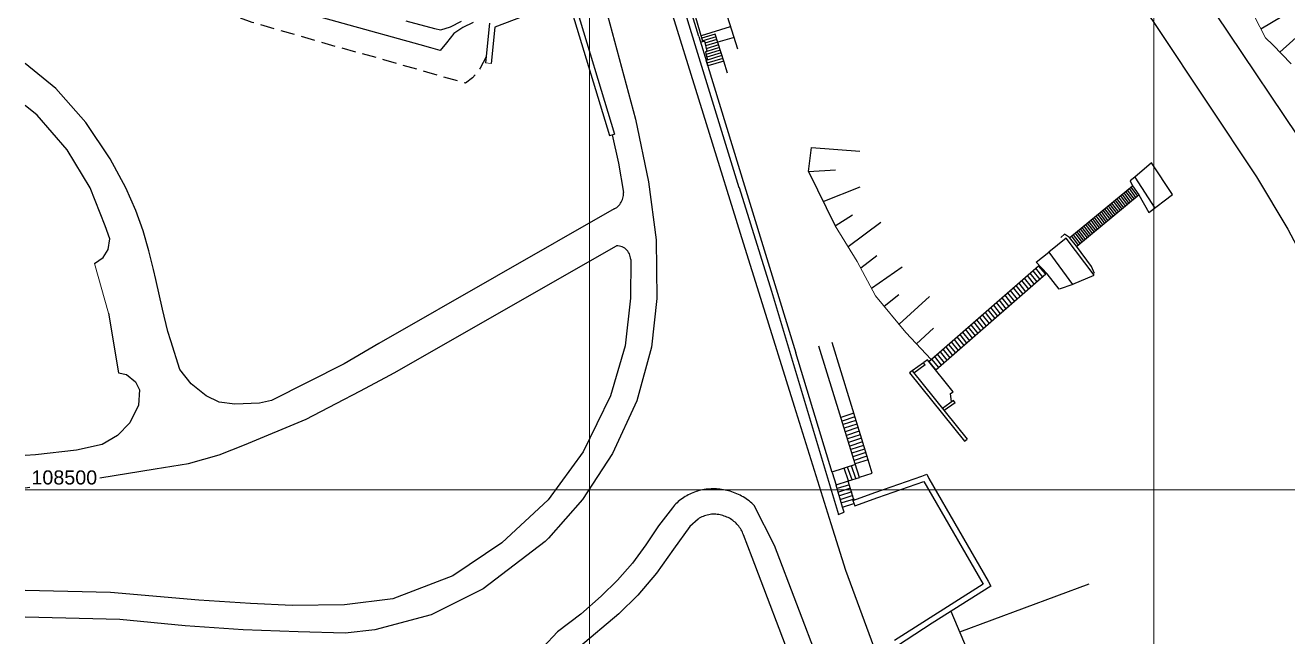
# Model space of a CAD drawing. Extents: x 61466 to 63015, y 108404 to 110397.
# Drawn here: x 62300 to 62411.9, y 109042.1 to 109096.2 of the extents above; entities that cross this region are included whole.
import ezdxf

# ---------------------------------------------------------------- set-up
doc = ezdxf.new("R2010")
doc.units = 0
doc.header["$LTSCALE"] = 1.000015
doc.header["$MEASUREMENT"] = 0
doc.linetypes.add('TRATTEGGIATA2', pattern=[0.375, 0.25, -0.125])
for name, color, linetype in [('Bâti', 7, 'Continuous'), ('coordinate', 2, 'Continuous'), ('curve livello 1m', 2, 'Continuous'), ('LIN025CO', 7, 'Continuous'), ('pendenze', 2, 'Continuous'), ('Per+Mod Surf', 7, 'Continuous'), ('SCALE', 2, 'Continuous'), ('Strade', 7, 'Continuous'), ('TalusHautBas', 7, 'Continuous'), ('VOIRIE', 7, 'Continuous')]:
    doc.layers.add(name, color=color, linetype=linetype)
doc.layers.add('no_plot', color=5, linetype='Continuous', plot=False)
doc.styles.add('ARIAL', font='arial.ttf')

msp = doc.modelspace()

# ---------------------------------------------------------------- linework, layer by layer
at = {"layer": 'Bâti', "linetype": 'Continuous'}
for p, q in [((62357.124, 109101.722), (62359.332, 109094.496)), ((62347.939, 109098.996), (62351.754, 109086.436)), ((62359.677, 109095.222), (62358.538, 109098.927)), ((62348.576, 109098.591), (62352.217, 109086.582)), ((62360.042, 109094.773), (62359.344, 109097.117)), ((62359.332, 109094.496), (62363.231, 109081.846)), ((62359.677, 109095.222), (62360.481, 109092.607)), ((62359.838, 109094.735), (62360.181, 109094.798)), ((62360.181, 109094.798), (62360.38, 109093.909)), ((62360.38, 109093.909), (62360.284, 109093.843)), ((62360.284, 109093.843), (62360.457, 109093.164)), ((62360.457, 109093.164), (62360.323, 109093.125)), ((62360.467, 109092.612), (62360.323, 109093.125)), ((62360.475, 109092.592), (62363.721, 109081.996)), ((62351.754, 109086.436), (62352.217, 109086.582)), ((62399.8, 109084.038), (62398.313, 109082.761)), ((62401.648, 109081.221), (62399.8, 109084.038)), ((62398.307, 109082.77), (62397.888, 109082.445)), ((62397.888, 109082.445), (62398.093, 109081.986)), ((62398.313, 109082.761), (62400.071, 109080.022)), ((62363.25, 109081.85), (62366.111, 109072.663)), ((62363.721, 109081.996), (62368.283, 109067.211)), ((62392.537, 109077.407), (62398.093, 109081.986)), ((62398.696, 109081.184), (62393.167, 109076.628)), ((62398.093, 109081.986), (62398.678, 109081.203)), ((62398.678, 109081.203), (62399.562, 109079.638)), ((62399.562, 109079.638), (62401.648, 109081.221)), ((62392.079, 109077.711), (62391.761, 109077.428)), ((62392.522, 109077.425), (62392.079, 109077.711)), ((62392.223, 109077.372), (62390.695, 109076.124)), ((62394.7, 109074.074), (62392.223, 109077.372)), ((62393.153, 109076.647), (62392.522, 109077.425)), ((62394.474, 109074.845), (62393.153, 109076.647)), ((62389.577, 109075.246), (62390.699, 109076.127)), ((62390.695, 109076.124), (62392.8, 109073.264)), ((62380.058, 109066.435), (62389.77, 109074.912)), ((62390.549, 109074.206), (62389.577, 109075.246)), ((62391.613, 109072.845), (62390.549, 109074.206)), ((62394.724, 109074.233), (62394.474, 109074.845)), ((62390.42, 109074.173), (62380.666, 109065.673)), ((62388.519, 109073.821), (62389.132, 109073.051)), ((62392.806, 109073.264), (62391.613, 109072.845)), ((62392.806, 109073.271), (62394.7, 109074.074)), ((62366.111, 109072.663), (62372.051, 109052.898)), ((62373.54, 109057.369), (62370.306, 109067.806)), ((62371.454, 109068.162), (62374.668, 109057.743)), ((62371.479, 109056.616), (62368.283, 109067.211)), ((62379.936, 109066.588), (62379.616, 109066.342)), ((62382.206, 109063.739), (62379.936, 109066.588)), ((62380.058, 109066.435), (62380.666, 109065.673)), ((62378.586, 109065.611), (62378.35, 109065.425)), ((62378.35, 109065.425), (62383.229, 109059.371)), ((62378.584, 109065.613), (62383.463, 109059.559)), ((62379.595, 109066.332), (62378.588, 109065.607)), ((62379.735, 109066.137), (62378.728, 109065.412)), ((62379.742, 109066.137), (62379.595, 109066.332)), ((62381.97, 109063.593), (62382.206, 109063.739)), ((62382.075, 109062.862), (62381.97, 109063.593)), ((62382.248, 109062.984), (62381.264, 109062.287)), ((62382.392, 109062.78), (62381.421, 109062.092)), ((62382.392, 109062.78), (62382.248, 109062.984)), ((62383.229, 109059.371), (62383.463, 109059.559)), ((62375.043, 109056.559), (62374.672, 109057.741)), ((62373.551, 109057.314), (62371.469, 109056.622)), ((62371.479, 109056.616), (62371.833, 109055.48)), ((62373.915, 109056.186), (62375.043, 109056.559)), ((62375.362, 109054.859), (62379.452, 109056.285)), ((62379.452, 109056.285), (62379.892, 109056.469)), ((62379.892, 109056.469), (62380.057, 109056.064)), ((62372.412, 109053.547), (62371.833, 109055.48)), ((62372.929, 109055.863), (62373.919, 109056.173)), ((62375.528, 109054.384), (62379.618, 109055.81)), ((62379.618, 109055.81), (62384.868, 109046.716)), ((62380.057, 109056.064), (62385.307, 109046.97)), ((62373.321, 109054.135), (62375.355, 109054.866)), ((62373.321, 109054.135), (62373.494, 109053.653)), ((62373.494, 109053.653), (62375.528, 109054.384)), ((62372.038, 109052.875), (62372.552, 109053.088)), ((62372.552, 109053.088), (62372.412, 109053.547)), ((62372.532, 109053.097), (62372.552, 109053.088)), ((62372.051, 109052.898), (62372.038, 109052.875)), ((62384.868, 109046.716), (62377.004, 109041.74)), ((62385.548, 109046.553), (62380.34, 109043.257)), ((62385.307, 109046.97), (62385.548, 109046.553))]:
    msp.add_line(p, q, dxfattribs=at)
at = {"layer": 'coordinate', "linetype": 'Continuous', "lineweight": 0}
for p, q in [((62350, 109333.555), (62350, 108959.046)), ((62400, 109181.127), (62400, 108959.046)), ((62300, 109055.071), (62477.656, 109055.071))]:
    msp.add_line(p, q, dxfattribs=at)
at = {"layer": 'curve livello 1m', "color": 152, "linetype": 'TRATTEGGIATA2', "ltscale": 5, "flags": 128}
msp.add_lwpolyline([(62340.844, 109093.415), (62340.313, 109092.407), (62339.628, 109091.543), (62338.995, 109091.082), (62338.995, 109091.082), (62335.568, 109092.065), (62331.784, 109093.151), (62327.507, 109094.328), (62320.1, 109096.47), (62316.691, 109097.679), (62312.609, 109099.127), (62312.504, 109099.169), (62300, 109103.124)], dxfattribs=at)
at = {"layer": 'LIN025CO', "linetype": 'Continuous', "lineweight": 0}
for p, q in [((62408.36, 109098.085), (62409.878, 109095.097)), ((62340.791, 109092.888), (62341.274, 109092.839)), ((62307.374, 109070.704), (62306.149, 109075.117))]:
    msp.add_line(p, q, dxfattribs=at)
at = {"layer": 'LIN025CO', "linetype": 'Continuous', "lineweight": 0, "flags": 128}
msp.add_lwpolyline([(62371.754, 109078.462), (62373.723, 109075.304), (62375.328, 109072.249), (62378.016, 109069.018)], dxfattribs=at)
at = {"layer": 'no_plot', "flags": 128}
for points in [[(62339.698, 109096.465), (62338.781, 109096.01), (62337.963, 109095.477), (62337.963, 109095.477), (62337.335, 109094.651), (62336.776, 109093.979), (62336.776, 109093.979), (62335.931, 109094.221), (62334.999, 109094.489), (62321.347, 109098.248)], [(62333.718, 109096.598), (62336.246, 109095.94), (62336.818, 109095.822), (62337.678, 109096.08), (62338.66, 109096.581)]]:
    msp.add_lwpolyline(points, dxfattribs=at)
at = {"layer": 'pendenze', "linetype": 'Continuous'}
for p, q in [((62409.471, 109095.899), (62413.414, 109098.239)), ((62411.162, 109093.821), (62413.16, 109095.634)), ((62369.663, 109085.38), (62373.946, 109085.069)), ((62369.394, 109083.258), (62371.787, 109083.409)), ((62370.696, 109080.613), (62373.987, 109081.916)), ((62371.754, 109078.462), (62373.281, 109079.426)), ((62372.902, 109076.621), (62375.813, 109078.762)), ((62374.022, 109074.735), (62375.44, 109075.816)), ((62374.967, 109072.936), (62377.681, 109074.82)), ((62376.097, 109071.324), (62377.39, 109072.372)), ((62377.425, 109069.728), (62380.129, 109072.206)), ((62378.969, 109067.994), (62380.461, 109069.385)), ((62382.79, 109042.487), (62394.259, 109046.746))]:
    msp.add_line(p, q, dxfattribs=at)
at = {"layer": 'Per+Mod Surf', "linetype": 'Continuous'}
for p, q in [((62348.081, 109098.53), (62341.598, 109096.046)), ((62341.145, 109096.392), (62340.791, 109092.888)), ((62341.598, 109096.046), (62341.274, 109092.839))]:
    msp.add_line(p, q, dxfattribs=at)
at = {"layer": 'SCALE', "linetype": 'Continuous'}
for p, q in [((62363.14, 109094.084), (62361.303, 109099.922)), ((62359.902, 109095.301), (62362.5, 109096.117)), ((62361.129, 109095.424), (62359.956, 109095.063)), ((62361.203, 109095.19), (62360.025, 109094.83)), ((62361.279, 109094.951), (62360.219, 109094.628)), ((62361.371, 109094.718), (62360.274, 109094.383)), ((62361.43, 109094.475), (62360.329, 109094.138)), ((62361.885, 109093.039), (62361.129, 109095.424)), ((62362.81, 109095.132), (62361.363, 109094.716)), ((62361.732, 109093.521), (62360.332, 109093.094)), ((62361.581, 109093.998), (62360.341, 109093.619)), ((62361.506, 109094.236), (62360.383, 109093.894)), ((62361.808, 109093.283), (62360.399, 109092.853)), ((62361.657, 109093.76), (62360.403, 109093.377)), ((62361.882, 109093.044), (62360.467, 109092.612)), ((62362.209, 109091.979), (62361.882, 109093.044)), ((62396.871, 109080.979), (62397.474, 109080.177)), ((62397.026, 109081.107), (62397.628, 109080.304)), ((62397.18, 109081.234), (62397.783, 109080.432)), ((62397.335, 109081.361), (62397.937, 109080.559)), ((62397.489, 109081.489), (62398.092, 109080.686)), ((62397.644, 109081.616), (62398.246, 109080.813)), ((62397.798, 109081.743), (62398.401, 109080.941)), ((62397.953, 109081.871), (62398.555, 109081.068)), ((62395.481, 109079.833), (62396.083, 109079.031)), ((62395.635, 109079.961), (62396.238, 109079.158)), ((62395.79, 109080.088), (62396.392, 109079.286)), ((62395.944, 109080.215), (62396.547, 109079.413)), ((62396.099, 109080.343), (62396.701, 109079.54)), ((62396.253, 109080.47), (62396.856, 109079.668)), ((62396.408, 109080.597), (62397.01, 109079.795)), ((62396.562, 109080.725), (62397.165, 109079.922)), ((62396.717, 109080.852), (62397.319, 109080.05)), ((62394.09, 109078.687), (62394.693, 109077.885)), ((62394.245, 109078.815), (62394.847, 109078.012)), ((62394.399, 109078.942), (62395.002, 109078.14)), ((62394.554, 109079.069), (62395.156, 109078.267)), ((62394.708, 109079.197), (62395.311, 109078.394)), ((62394.863, 109079.324), (62395.465, 109078.522)), ((62395.017, 109079.451), (62395.62, 109078.649)), ((62395.172, 109079.579), (62395.774, 109078.776)), ((62395.326, 109079.706), (62395.929, 109078.904)), ((62392.7, 109077.541), (62393.302, 109076.739)), ((62392.86, 109077.661), (62393.457, 109076.867)), ((62393.009, 109077.796), (62393.611, 109076.994)), ((62393.163, 109077.923), (62393.766, 109077.121)), ((62393.318, 109078.051), (62393.92, 109077.249)), ((62393.472, 109078.178), (62394.075, 109077.376)), ((62393.627, 109078.305), (62394.229, 109077.503)), ((62393.781, 109078.433), (62394.384, 109077.63)), ((62393.936, 109078.56), (62394.538, 109077.758)), ((62389.017, 109074.255), (62389.631, 109073.485)), ((62389.266, 109074.472), (62389.88, 109073.702)), ((62389.515, 109074.69), (62390.129, 109073.919)), ((62390.42, 109074.173), (62389.77, 109074.912)), ((62387.773, 109073.169), (62388.385, 109072.4)), ((62388.022, 109073.386), (62388.634, 109072.617)), ((62388.271, 109073.603), (62388.883, 109072.834)), ((62388.768, 109074.038), (62389.382, 109073.268)), ((62386.528, 109072.083), (62387.14, 109071.315)), ((62386.777, 109072.3), (62387.389, 109071.532)), ((62387.026, 109072.517), (62387.638, 109071.749)), ((62387.275, 109072.735), (62387.887, 109071.966)), ((62387.524, 109072.952), (62388.136, 109072.183)), ((62385.284, 109070.997), (62385.895, 109070.23)), ((62385.533, 109071.214), (62386.144, 109070.447)), ((62385.782, 109071.431), (62386.393, 109070.664)), ((62386.031, 109071.649), (62386.642, 109070.881)), ((62386.28, 109071.866), (62386.891, 109071.098)), ((62384.04, 109069.911), (62384.65, 109069.145)), ((62384.289, 109070.128), (62384.899, 109069.362)), ((62384.537, 109070.345), (62385.148, 109069.579)), ((62384.786, 109070.563), (62385.397, 109069.796)), ((62385.035, 109070.78), (62385.646, 109070.013)), ((62382.546, 109068.608), (62383.156, 109067.843)), ((62382.795, 109068.825), (62383.405, 109068.06)), ((62383.044, 109069.042), (62383.654, 109068.277)), ((62383.293, 109069.259), (62383.903, 109068.494)), ((62383.542, 109069.476), (62384.152, 109068.711)), ((62383.791, 109069.694), (62384.401, 109068.928)), ((62381.302, 109067.522), (62381.911, 109066.758)), ((62381.551, 109067.739), (62382.16, 109066.975)), ((62381.8, 109067.956), (62382.409, 109067.192)), ((62382.049, 109068.173), (62382.658, 109067.409)), ((62382.298, 109068.39), (62382.907, 109067.626)), ((62380.307, 109066.653), (62380.915, 109065.89)), ((62380.555, 109066.87), (62381.164, 109066.107)), ((62380.804, 109067.087), (62381.413, 109066.324)), ((62381.053, 109067.304), (62381.662, 109066.541)), ((62373.402, 109061.848), (62372.268, 109061.475)), ((62373.499, 109061.532), (62372.365, 109061.16)), ((62373.596, 109061.217), (62372.463, 109060.845)), ((62373.677, 109060.896), (62372.561, 109060.529)), ((62373.78, 109060.583), (62372.658, 109060.214)), ((62373.883, 109060.269), (62372.751, 109059.897)), ((62373.986, 109059.956), (62372.854, 109059.584)), ((62374.085, 109059.633), (62372.954, 109059.261)), ((62374.183, 109059.317), (62373.052, 109058.946)), ((62374.28, 109059.002), (62373.149, 109058.63)), ((62374.363, 109058.682), (62373.247, 109058.315)), ((62374.466, 109058.368), (62373.334, 109057.996)), ((62374.569, 109058.055), (62373.437, 109057.683)), ((62374.672, 109057.741), (62373.54, 109057.369)), ((62372.929, 109055.863), (62372.565, 109056.986)), ((62373.258, 109055.966), (62372.865, 109057.086)), ((62373.589, 109056.07), (62373.212, 109057.201)), ((62373.919, 109056.173), (62373.534, 109057.367)), ((62372.921, 109055.842), (62371.811, 109055.488)), ((62373.023, 109055.524), (62371.943, 109055.179)), ((62373.124, 109055.206), (62372.044, 109054.861)), ((62373.425, 109054.172), (62372.921, 109055.842)), ((62373.226, 109054.888), (62372.146, 109054.543)), ((62373.328, 109054.569), (62372.248, 109054.224)), ((62373.429, 109054.251), (62372.349, 109053.906)), ((62372.412, 109053.547), (62373.422, 109053.852))]:
    msp.add_line(p, q, dxfattribs=at)
at = {"layer": 'Strade', "linetype": 'Continuous'}
for p, q in [((62352.011, 109086.517), (62352.554, 109084.001)), ((62352.554, 109084.001), (62352.996, 109081.401)), ((62327.544, 109062.712), (62329.717, 109063.851))]:
    msp.add_line(p, q, dxfattribs=at)
at = {"layer": 'Strade', "linetype": 'Continuous', "flags": 128}
for points in [[(62371.673, 109126.722), (62374.679, 109122.49), (62376.034, 109123.408), (62379.086, 109120.491), (62379.762, 109120.51), (62382.539, 109119.064), (62385.272, 109116.907), (62387.844, 109114.143), (62390.118, 109111.123), (62400.301, 109096.027), (62409.098, 109082.795), (62411.862, 109078.155), (62414.554, 109073.076), (62417.511, 109066.568), (62420.923, 109056.341), (62423.865, 109045.082), (62426.449, 109037.774), (62429.128, 109031.384), (62432.191, 109025.149), (62443.896, 109002.53), (62456.743, 108977.621), (62460.17, 108970.507), (62463.593, 108962.592), (62464.931, 108959.046)], [(62356.006, 109101.452), (62356.393, 109100.169), (62360.33, 109087.503), (62363.595, 109076.958), (62365.157, 109072.035), (62368.134, 109062.472), (62371.384, 109052.075), (62372.689, 109047.961), (62376.196, 109038.422), (62380.317, 109028.879), (62385.137, 109019.869), (62393.2, 109006.221), (62412.5, 108976.221), (62420.993, 108974.683), (62423.438, 108974.178), (62429.819, 108963.088), (62431.963, 108959.046)], [(62350.798, 109099.839), (62351.179, 109098.684), (62354.054, 109087.909), (62355.208, 109082.349), (62355.893, 109077.205), (62355.952, 109072.002), (62355.488, 109067.699), (62354.191, 109062.945), (62352.042, 109058.297), (62349.366, 109054.228), (62346.36, 109050.802), (62346.051, 109050.499), (62340.582, 109046.296), (62335.974, 109043.994), (62330.983, 109042.665), (62328.351, 109042.383), (62324.189, 109042.495), (62319.299, 109042.678), (62314.18, 109043.019), (62308.37, 109043.592), (62300, 109043.799)], [(62406.615, 109095.508), (62412.728, 109086.422), (62415.287, 109082.248)], [(62352.192, 109079.952), (62331.341, 109068.033), (62328.268, 109066.233), (62321.828, 109062.972), (62320.749, 109062.749), (62318.582, 109062.646), (62317.175, 109062.82), (62316.026, 109063.409), (62314.713, 109064.464), (62313.71, 109065.735), (62312.9, 109068.276), (62312.636, 109069.102), (62312.175, 109071.067), (62311.556, 109073.707), (62311.354, 109074.569), (62310.961, 109076.231), (62310.435, 109078.008), (62309.788, 109079.798), (62308.914, 109081.804), (62307.531, 109084.39), (62305.354, 109087.588), (62302.699, 109090.607), (62300, 109092.824)], [(62306.149, 109075.117), (62306.917, 109075.656), (62307.35, 109076.356), (62307.489, 109077.305), (62307.066, 109078.444), (62305.748, 109081.814), (62303.727, 109085.187), (62301.064, 109088.243), (62300, 109089.099)], [(62329.717, 109063.851), (62332.316, 109065.213), (62332.687, 109065.439), (62352.386, 109076.688)], [(62353.645, 109075.477), (62353.622, 109072.053), (62353.153, 109067.815), (62351.857, 109063.388), (62349.434, 109058.438), (62346.333, 109054.172), (62342.211, 109050.366), (62337.875, 109047.448), (62332.581, 109045.412), (62328.276, 109044.898), (62323.659, 109044.83), (62319.968, 109045.013), (62315.391, 109045.29), (62307.541, 109045.991), (62300, 109046.145)], [(62307.374, 109070.704), (62308.254, 109065.442), (62308.977, 109065.27), (62309.77, 109064.646), (62310.124, 109063.925), (62310.029, 109062.556), (62309.265, 109060.99), (62308.177, 109059.885), (62306.828, 109059.079), (62304.528, 109058.572), (62300.908, 109058.179), (62300, 109058.121)], [(62306.608, 109056.137), (62311.522, 109056.921), (62314.46, 109057.415), (62317.167, 109058.18), (62319.414, 109059.06), (62324.892, 109061.322), (62327.544, 109062.712)], [(62300, 109055.246), (62300.416, 109055.294)], [(62357.333, 109053.485), (62356.112, 109051.884), (62354.982, 109050.205), (62353.795, 109048.58), (62352.471, 109047.071), (62351.026, 109045.651), (62349.226, 109044.048), (62347.161, 109042.485), (62345.879, 109041.151)], [(62370.335, 109039.752), (62366.375, 109050.127), (62364.593, 109053.67)], [(62359.607, 109052.484), (62358.869, 109051.812), (62357.426, 109049.818), (62355.943, 109047.698), (62354.265, 109045.737), (62352.591, 109044.083), (62349.025, 109041.079), (62348.193, 109040.037), (62347.853, 109038.741), (62348.046, 109037.476), (62348.547, 109036.582), (62349.275, 109035.908), (62359.567, 109031.038), (62368.87, 109025.775), (62370.443, 109025.679), (62371.636, 109026.335), (62372.336, 109027.468), (62372.193, 109029.387), (62368.152, 109039.233), (62364.406, 109049.091), (62363.63, 109051.09)], [(62380.34, 109043.257), (62377.282, 109041.259), (62381.915, 109030.234), (62387.377, 109020.069), (62394.922, 109007.239), (62402.2, 108995.871), (62413.7, 108978.171), (62424.645, 108975.784), (62430.44, 108965.802), (62433.895, 108959.5), (62434.13, 108959.046)]]:
    msp.add_lwpolyline(points, dxfattribs=at)
at = {"layer": 'Strade', "linetype": 'Continuous'}
for points in [[(62352.192, 109079.952, 0), (62352.3, 109080.015, 0), (62352.403, 109080.087, 0), (62352.499, 109080.167, 0), (62352.588, 109080.255, 0), (62352.67, 109080.349, 0), (62352.744, 109080.451, 0), (62352.809, 109080.557, 0), (62352.865, 109080.669, 0), (62352.912, 109080.785, 0), (62352.949, 109080.905, 0), (62352.976, 109081.027, 0), (62352.993, 109081.151, 0), (62353, 109081.276, 0), (62352.996, 109081.401, 0)], [(62353.645, 109075.477, 0), (62353.634, 109075.606, 0), (62353.61, 109075.732, 0), (62353.573, 109075.856, 0), (62353.524, 109075.975, 0), (62353.463, 109076.088, 0), (62353.39, 109076.194, 0), (62353.307, 109076.293, 0), (62353.214, 109076.382, 0), (62353.112, 109076.461, 0), (62353.003, 109076.53, 0), (62352.888, 109076.587, 0), (62352.767, 109076.631, 0), (62352.642, 109076.663, 0), (62352.515, 109076.682, 0), (62352.386, 109076.688, 0)], [(62360.919, 109055.15, 0), (62360.768, 109055.149, 0), (62360.616, 109055.143, 0), (62360.466, 109055.132, 0), (62360.315, 109055.116, 0), (62360.165, 109055.094, 0), (62360.016, 109055.069, 0), (62359.868, 109055.038, 0), (62359.721, 109055.002, 0), (62359.575, 109054.962, 0), (62359.431, 109054.916, 0), (62359.288, 109054.866, 0), (62359.147, 109054.812, 0), (62359.007, 109054.753, 0), (62358.87, 109054.689, 0), (62358.735, 109054.621, 0), (62358.602, 109054.548, 0), (62358.472, 109054.471, 0), (62358.344, 109054.39, 0), (62358.219, 109054.305, 0), (62358.097, 109054.216, 0), (62357.978, 109054.122, 0), (62357.862, 109054.025, 0), (62357.749, 109053.924, 0), (62357.64, 109053.82, 0), (62357.534, 109053.712, 0), (62357.432, 109053.6, 0), (62357.333, 109053.485, 0)], [(62364.593, 109053.67, 0), (62364.481, 109053.779, 0), (62364.365, 109053.885, 0), (62364.247, 109053.987, 0), (62364.125, 109054.085, 0), (62364, 109054.18, 0), (62363.872, 109054.27, 0), (62363.742, 109054.357, 0), (62363.608, 109054.439, 0), (62363.473, 109054.518, 0), (62363.335, 109054.591, 0), (62363.194, 109054.661, 0), (62363.052, 109054.726, 0), (62362.908, 109054.787, 0), (62362.762, 109054.843, 0), (62362.614, 109054.895, 0), (62362.465, 109054.942, 0), (62362.314, 109054.984, 0), (62362.162, 109055.022, 0), (62362.009, 109055.055, 0), (62361.855, 109055.083, 0), (62361.7, 109055.106, 0), (62361.544, 109055.125, 0), (62361.388, 109055.138, 0), (62361.232, 109055.147, 0), (62361.076, 109055.151, 0), (62360.919, 109055.15, 0)], [(62363.63, 109051.09, 0), (62363.586, 109051.205, 0), (62363.538, 109051.318, 0), (62363.484, 109051.428, 0), (62363.425, 109051.536, 0), (62363.362, 109051.641, 0), (62363.293, 109051.743, 0), (62363.22, 109051.842, 0), (62363.143, 109051.937, 0), (62363.061, 109052.029, 0), (62362.976, 109052.117, 0), (62362.886, 109052.201, 0), (62362.793, 109052.28, 0), (62362.696, 109052.356, 0), (62362.596, 109052.427, 0), (62362.492, 109052.493, 0), (62362.386, 109052.554, 0), (62362.277, 109052.611, 0), (62362.166, 109052.663, 0), (62362.052, 109052.709, 0), (62361.936, 109052.75, 0), (62361.819, 109052.786, 0)]]:
    msp.add_polyline3d(points, dxfattribs=at)
at = {"layer": 'TalusHautBas', "linetype": 'Continuous'}
for p, q in [((62410.544, 109094.47), (62409.878, 109095.097)), ((62412.147, 109092.786), (62410.544, 109094.47)), ((62369.394, 109083.258), (62369.663, 109085.38)), ((62369.394, 109083.258), (62371.754, 109078.462)), ((62378.016, 109069.018), (62380.256, 109066.609)), ((62382.02, 109044.32), (62388.789, 109028.205))]:
    msp.add_line(p, q, dxfattribs=at)
at = {"layer": 'VOIRIE', "linetype": 'Continuous'}
msp.add_line((62403.001, 109100.89), (62406.615, 109095.508), dxfattribs=at)
msp.add_polyline3d([(62361.819, 109052.786, 0), (62361.696, 109052.823, 0), (62361.571, 109052.853, 0), (62361.445, 109052.877, 0), (62361.318, 109052.895, 0), (62361.191, 109052.907, 0), (62361.062, 109052.912, 0), (62360.934, 109052.91, 0), (62360.806, 109052.903, 0), (62360.678, 109052.888, 0), (62360.552, 109052.868, 0), (62360.426, 109052.841, 0), (62360.302, 109052.808, 0), (62360.18, 109052.769, 0), (62360.06, 109052.723, 0), (62359.943, 109052.672, 0), (62359.828, 109052.615, 0), (62359.716, 109052.552, 0), (62359.607, 109052.484, 0)], dxfattribs=at)

# ---------------------------------------------------------------- texts
at = {"layer": 'coordinate', "color": 1, "style": 'ARIAL'}
msp.add_text('108500', height=1.25, dxfattribs=at).set_placement((62300.545, 109055.544))

doc.saveas('drawing.dxf')
